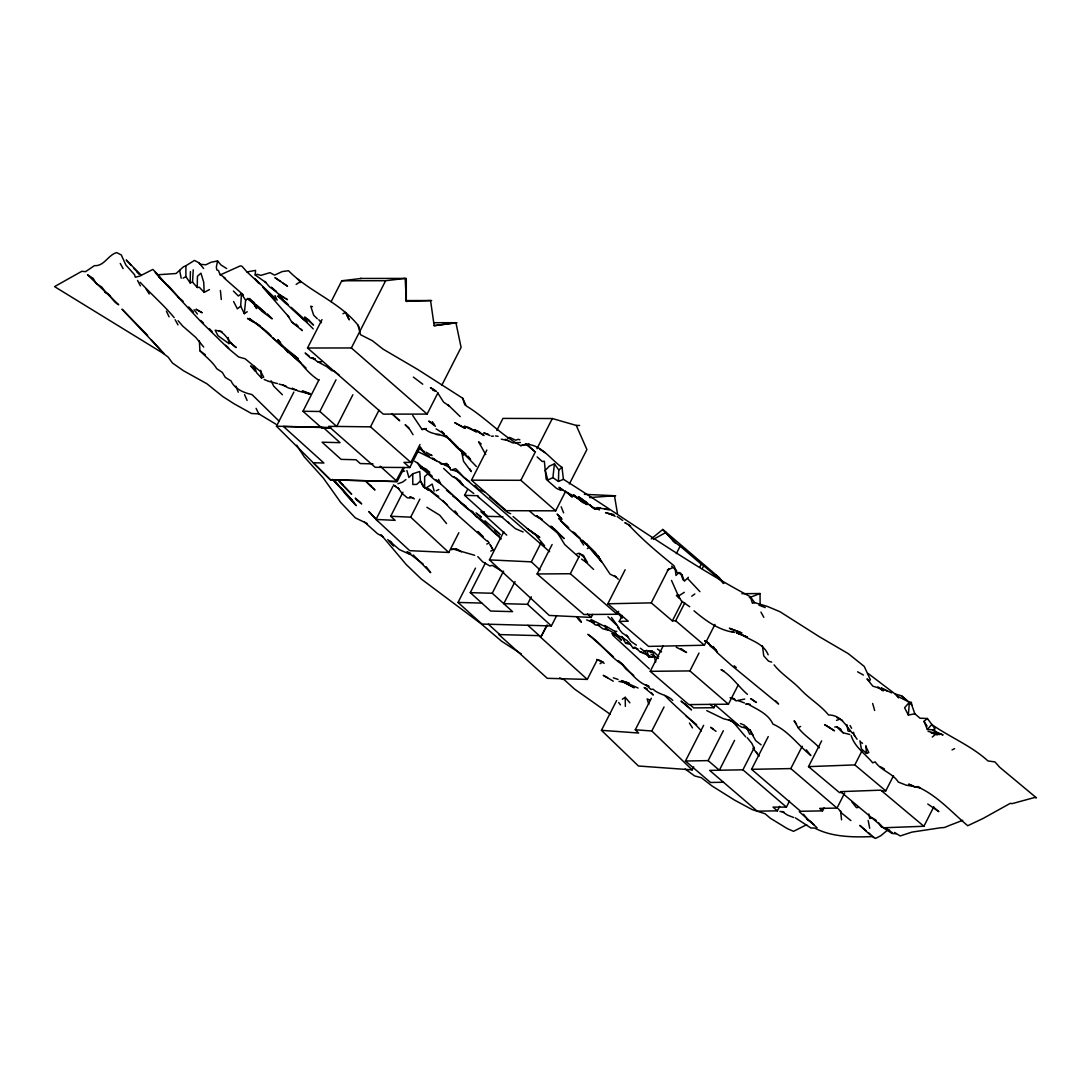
<?xml version="1.0" encoding="UTF-8"?>
<svg xmlns="http://www.w3.org/2000/svg" width="1091" height="1091" viewBox="0 0 1091 1091"><rect width="100%" height="100%" fill="white"/><g stroke="black" fill="none" stroke-linecap="round" stroke-linejoin="round"><path stroke-width="1.5" d="M193.243 269.804L192.521 282.078L190.148 282.91L185.879 276.609L185.906 265.74L194.457 260.422L199.053 262.849L203.635 268.522M204.181 292.361L199.312 287.247L197.239 287.506L197.43 276.268L200.962 273.173L203.744 282.351L204.181 292.361L209.499 289.565M190.148 282.91L190.407 271.55M558.442 481.445L558.769 469.962L554.405 463.852L549.359 466.116L545.227 470.398L546.209 479.317L547.791 480.013L552.905 477.64L558.442 481.445L563.42 479.304C625.634 518.498 685.421 562.151 750.281 596.668L754.713 602.641L767.682 606.541L779.983 611.737L819.518 636.83L848.307 653.673L864.236 666.424L870.413 679.816M247.262 311.74L244.329 313.676L240.675 306.162L241.479 293.738L238.37 296.016L233.419 291.052M927.405 718.492L923.982 721.369L927.336 729.456L932.682 729.824L935.11 728.87L927.405 718.492L920.054 718.233L914.844 713.787L908.367 715.055L909.376 702.222L897.484 696.222M286.115 298.457L287.424 299.698L280.128 295.552L271.359 287.219L276.514 291.788L269.559 286.933L264.895 281.437L266.177 282.719L255.185 274.973L255.567 270.391L246.989 271.932L242.052 266.34L240.361 265.849L220.137 274.973L218.5 270.541L216.836 269.982L216.345 267.118L217.545 260.94L211.027 262.29L205.858 264.772L200.253 264.322L199.053 262.849M244.329 313.676L245.639 300.23L241.479 293.738M552.905 477.64L554.405 463.852M437.927 392.869L427.113 414.089L383.282 414.13L307.526 348.002L321.995 319.608M331.132 301.675L341.783 280.755L361.339 278.45L406.288 278.41L406.288 301.348L407.407 301.348M403.97 468.189L397.165 481.554L330.396 479.835L276.473 426.213L293.874 392.064M421.862 449.342L420.349 446.874L409.793 467.548L375.195 467.303L330.805 428.204L321.927 428.095L302.971 411.28L319.118 379.586M307.526 348.002L351.37 347.961L385.628 280.728L405.17 278.41L406.288 301.348L431.654 300.543M302.971 411.28L319.868 411.484L336.014 379.791M352.87 394.751L336.724 426.445L319.868 411.484M330.805 428.204L328.691 426.336L370.504 426.854L379 410.202M441.787 385.287L461.098 347.388L455.915 322.704L434 322.718M458.834 532.722L448.769 552.469L409.684 550.669L376.013 519.452L392.815 486.491M409.793 467.548L403.915 462.379L410.871 462.42L419.994 444.514M376.013 519.452L395.119 520.339L390.701 516.248L402.947 492.205M390.701 516.248L410.68 517.161L419.871 499.132M565.574 491.4L555.687 510.833L506.306 510.697L471.489 480.176L486.845 450.038M496.828 430.454L502.965 418.399L552.332 418.535L576.266 425.435L579.607 425.449M502.937 516.766L487.786 516.343L464.589 495.341L467.562 489.504M556.71 615.488L551.378 625.934L481.936 624.052L458.015 602.437L475.499 568.125M471.489 480.176L520.857 480.299L535.449 451.674M536.977 448.66L552.332 418.535M470.289 592.645L492.246 593.245L512.593 611.642L490.636 611.042L470.289 592.645L485.413 562.956M592.699 614.424L591.172 617.411L549.278 615.447L489.436 559.888L503.797 531.712M492.246 593.245L503.524 571.125M515.061 581.544L503.783 603.664L527.471 604.319L551.378 625.934M569.393 483.927L586.903 449.56L576.266 425.435M489.436 559.888L531.331 561.851L541.15 542.582M618.611 611.328L617.111 614.274L583.917 614.519L537.113 573.975L552.114 544.532M527.471 604.319L531.29 596.804M537.113 573.975L570.32 573.73L579.348 556.015M546.864 625.198L540.7 637.294L547.3 625.211M622.265 615.488L619.252 621.406L628.252 621.215L607.823 603.787L625.17 569.734M587.299 679.407L538.872 635.644L498.86 634.567L547.273 678.316L587.299 679.407L597.309 659.769M607.823 603.787L651.245 602.873L668.742 568.547M676.338 553.628L680.143 546.155L672.492 540.522M693.699 766.878L692.171 769.878L638.453 766.005L601.441 730.329L616.62 700.558M651.245 602.873L672.356 620.874L682.243 601.468M699.726 567.156L701.254 564.17L680.143 546.155M672.356 620.874L675.67 620.806L684.766 602.955M702.195 568.725L703.709 565.752L701.254 564.17M738.293 684.834L728.42 704.2L688.776 704.595L650.25 671.32L663.151 645.981M601.441 730.329L638.644 733.029L635.289 729.784L651.354 698.254M635.289 729.784L651.804 730.984L664.037 706.968M650.25 671.32L689.894 670.924L699.017 653.045M619.252 621.406L648.559 646.404L704.363 645.231L714.973 624.42M723.469 782.247L710.514 782.479L685.448 761.013L703.627 725.324M689.867 704.581L693.726 707.923L713.896 707.718L715.437 704.704M685.448 761.013L708.127 760.618L723.36 730.725M734.584 740.339L719.351 770.232L708.127 760.618M779.656 806.372L777.378 810.845L757.263 811.186L709.641 770.396L742.93 769.823L754.358 747.403M824.06 807.885L822.532 810.872L800.63 811.281L751.563 769.319L768.241 736.589M751.563 769.319L790.811 768.582L802.185 746.271M777.378 810.845L773.028 807.122L786.42 807.095L789.502 801.053M933.773 806.876L923.886 826.269L883.642 827.769L841.611 792.53L839.484 792.598L808.513 766.632L821.659 740.844M808.513 766.632L854.826 764.914L861.781 751.263M822.532 810.872L819.655 808.404L837.002 808.076L844.652 793.048M841.611 792.53L840.561 791.643L880.819 790.157L881.855 791.03L885.783 790.88L893.515 775.715M396.197 480.681L403.247 467.534M927.336 729.456L931.796 724.533C950.329 737.448 971.195 745.671 987.982 760.945L994.965 761.927L999.724 767.273L1036.45 797.862L1034.704 797.48L1012.093 803.644L1010.307 803.331L983.127 818.441L967.744 825.723C951.257 811.854 936.91 795.148 916.863 786.516L920.013 787.566M678.997 572.42L675.984 575.462L675.288 569.584M688.366 577.303L684.439 581.189L682.066 574.998M412.725 473.794L412.793 484.513L416.748 484.39L420.444 480.967L424.59 487.513L428.722 490.241L423.117 486.559L420.444 480.967L419.749 471.489L412.725 473.794L408.893 477.503L406.902 470.562M275.955 424.208L258.799 413.857L251.503 413.503L234.047 403.752L222.782 396.538L206.881 383.746L183.574 370.79L172.542 363.098L168.137 357.084L162.709 353.048L54.55 286.619L81.839 271.277L85.521 271.686L94.44 265.645C104.191 266.436 108.132 254.899 116.669 252.594L121.306 254.967L125.888 265.045L134.575 274.755L135.27 277.223L139.703 276.146L152.863 269.422L157.936 274.755L176.101 273.514L183.383 266.859L185.906 265.74M932.26 737.066L935.683 734.188L930.978 732.552L937.224 734.966M245.639 300.23L247.889 298.361M651.259 538.845L662.796 529.462L675.861 543.4L662.81 529.462L719.255 577.616L723.783 583.48M240.675 306.162L237.374 308.835L233.61 301.539M558.769 469.962L562.015 467.398C549.782 458.929 537.781 439.687 520.775 445.646C500.851 434.941 485.495 417.553 466.266 405.947L462.707 398.242L417.608 369.399L383.077 349.147L372.413 340.733L360.535 334.719L357.957 325.104C338.946 301.552 309.271 291.829 288.501 270.718L282.228 271.564L274.564 275.137L269.982 272.655L260.804 275.382L257.449 274.346L255.185 274.973M405.907 479.563L402.688 482.045L397.915 483.777M684.289 592.318L678.466 596.095L671.51 580.412M691.735 596.204L694.831 593.954M587.353 548.582L589.372 547.177M600.064 663.71L603.078 661.61M296.166 284.41L299.125 282.419L301.075 282.392L297.379 278.805M622.306 699.208L625.211 697.326L629.889 702.822M183.152 278.15L185.879 276.609M653.373 539.363L666.165 532.326M624.188 639.667L621.652 636.503L625.688 643.267L628.389 641.781L632.821 647.74L637.812 648.79M439.673 462.216L440.778 463.866L442.537 464.22L446.833 463.443L450.897 470.126L455.561 468.625L458.329 471.312M672.438 567.756L667.351 570.088M342.956 313.731L345.574 312.421L349.256 319.868L346.529 314.385M806.672 824.687L793.552 831.328L787.416 828.683L770.328 818.236L765.118 813.763L752.272 809.645L734.679 800.167L712.014 785.97L701.295 777.678L694.694 775.946L685.148 769.019M952.034 749.912L954.639 748.631M436.277 490.718L438.814 489.545M796.566 724.042L794.125 720.715L798.08 727.615L800.617 726.456M962.712 820.309L948.147 825.955A77.884 18.329 -57.7 0 1 941.451 827.646L911.912 832.106L900.211 835.965L894.552 832.433M490.691 551.078L493.159 550.055L490.05 544.423M412.725 415.48L422.135 429.554L424.59 428.558C431.818 435.991 443.546 432.895 450.597 440.178M486.804 544.027L489.273 543.018L487.595 540.891M749.34 597.677L760.045 593.531L760.113 605.137M640.362 648.218L644.372 651.204L646.772 650.318L648.831 657.123L655.023 656.714M859.913 740.762L861.345 748.781L866.459 753.417L868.831 752.572L866.131 747.021M836.511 720.36L838.884 719.528M744.744 699.045L736.03 700.858L731.911 697.94M507.41 438.105L509.702 437.436L515.743 440.232L518.184 439.278L519.834 439.837M754.713 602.641L752.435 603.296L750.281 596.668M254.339 366.249L256.59 372.713L261.431 377.881L263.708 377.227L260.913 371.867L245.148 358.789L238.602 356.962L228.101 348.234L200.771 321.49L158.781 276.323L162.682 280.387M652.391 650.768L648.272 651.191L653.1 652.568L655.746 662.046M422.135 429.554L426.376 428.558M600.364 507.806L594.759 509.033L589.426 504.819L594.759 509.033L597.445 507.588L609.269 509.906M632.821 647.74L635.003 647.263L640.158 651.845L652.391 657.164M520.775 445.646L529.149 443.887M402.538 471.489L404.706 471.053M221.937 331.609L215.186 330.178L217.941 335.646L228.851 343.556L231.019 343.133L236.242 347.552C229.042 343.229 226.71 334.091 218.827 330.668M576.948 553.737L579.076 553.396L583.549 555.469L585.758 561.96L593.572 569.42M834.738 727.042L836.838 726.729L841.011 729.388M858.576 807.367L856.462 807.695L851.894 801.98M457.02 322.704L434.177 325.691L430.536 300.543L406.929 300.571M434.177 325.691L455.915 322.704M454.401 549.168L451.224 549.523L453.365 549.128L474.68 555.292M589.604 497.591L614.492 495.737L617.479 513.738M491.455 436.25L493.473 436.127M436.468 434.586L439.537 434.423M741.88 593.709L760.045 593.531M360.235 278.45L361.339 278.45M341.783 280.755L385.628 280.728M604.823 625.511L614.86 631.348L616.81 631.348M520.434 442.51L512.756 442.905L505.188 439.278M315.217 359.034L312.217 357.698L317.617 361.748L321.75 361.789M276.473 426.213L330.641 427.536M372.931 463.88L360.235 463.552L356.048 459.761L341.088 459.366L322.09 442.21L340.051 442.673L323.277 427.522L283.428 426.472L323.904 463.02L313.212 462.734L330.396 479.781L397.165 481.554L380.186 466.225M458.015 602.437L481.827 603.078M464.589 495.341L478.049 495.723M484.295 511.829L480.913 511.734L506.756 535.122M584.326 494.305L615.665 495.791M750.131 704.281L745.753 704.063L747.771 703.954C756.977 709.382 768.214 713.664 772.933 724.097C788.411 730.793 798.148 745.221 810.858 755.545L806.304 749.817M410.216 498.041L407.338 497.823L402.088 493.459L397.656 487.5L398.911 488.863L393.36 485.072L396.224 486.681M889.56 830.142L887.679 829.992L880.887 835.679L875.609 838.406L872.65 836.565C853.476 837.37 832.024 837.206 814.677 828.069L810.831 827.974L795.489 817.909M896.052 833.783L892.07 833.456L880.846 826.16L878.514 822.6M599.6 625.457L595.386 624.938L590.108 620.643L594.459 622.934L586.603 619.865M444.392 464.411L448.592 464.971M916.345 786.925L906.185 785.165L898.329 782.083C892.752 773.178 881.255 770.778 875.159 761.859L872.705 762.854C865.477 753.895 854.935 747.54 851.157 735.607M495.505 435.95L498.069 436.332M779.942 811.431L784.074 812.113M920.218 787.852L914.708 786.925L908.639 784.17L913.262 785.943M285.992 386.023L279.064 384.059M746.858 728.174L741.825 727.206L728.72 719.774M508.542 440.587L501.342 439.182M619.006 681.411L624.011 682.434L634.307 687.753L622.566 681.439M317.617 361.748L326.577 366.494L331.882 370.749L333.832 370.735L339.124 375.018M614.001 514.652L609.051 513.534L615.133 516.275M640.158 651.845L643.445 652.623M269.041 381.427L277.373 383.555M625.688 643.267L630.612 644.454M928.046 731.284L939.365 734.57L932.996 732.416M838.202 727.874L843.179 732.797L849.794 734.488M732.143 720.974L723.415 718.71L706.75 710.623M604.387 508.638L606.091 509.088M607.782 630.107L602.846 628.798L597.459 624.679M432.691 390.223L435.964 391.124M434 458.684L432.295 458.206L436.564 460.675M849.698 731.447L848.007 730.956L846.861 724.519M422.926 451.074L424.617 451.565M312.435 306.694L310.744 306.203L313.649 315.163L317.331 318.804M868.122 673.474L895.07 693.931L901.575 695.84L906.839 700.163L911.79 705.113L914.844 713.787M638.058 688.026L621.338 680.634L629.289 683.225M315.094 359.225L310.226 357.78L305.166 353.02L309.148 356.075M771.692 662.128L768.514 661.132L763.741 655.814L762.432 645.804M488.523 434.382L483.763 432.882L489.886 435.527M296.684 390.292L288.447 387.96L282.555 384.864M412.957 497.864L409.793 496.828L414.362 498.86M310.103 393.606L302.098 391.11L309.858 394.383M738.73 631.73L729.361 628.252L741.907 632.971L737.189 631.362C746.98 640.131 763.114 641.699 768.159 654.805M593.19 507.67L599.6 509.77L598.073 508.952M452.86 470.098L459.256 472.212L464.002 477.558L469.457 481.54M731.229 631.294L734.42 632.371C718.792 630.325 705.686 620.67 693.999 610.783M747.103 637.035L736.234 632.63L747.117 636.939M596.736 659.4L601.496 661.064M613.36 677.811L618.052 679.461M626.029 682.27L627.693 682.857M730.084 697.695L734.829 699.372L731.966 697.776M648.354 650.891L653.1 652.568M410.734 553.382L407.639 552.223L423.144 564.033M738.116 700.572L744.389 702.931M672.752 700.367C667.365 694.762 658.596 694.681 653.045 689.171L650.972 689.417L645.872 684.766L648.818 686.212M758.954 605.164L765.214 607.578M737.871 633.257L742.48 635.057M793.73 817.541L787.484 815.113L781.892 811.431M414.675 461.275L417.512 463.048L420.608 467.821L423.676 469.035M510.697 513.711L507.642 512.484L489.559 496.937M676.243 647.195L686.539 652.527L681.057 648.613M648.75 686.307C635.303 682.08 628.811 668.906 618.283 660.587M647.181 688.816L644.126 687.575L653.332 695.022L651.477 692.785M559.656 677.906L564.306 679.788L574.534 689.062L610.251 714.305M650.236 700.19L647.14 698.922L648.79 704.363M523.094 531.972L515.375 528.63L477.79 496.514L479.194 497.578M264.186 379.491L268.727 381.414M484.636 491.946L478.499 489.314L474.94 485.44M367.312 523.612L355.311 517.857L340.719 502.46L323.291 477.981L304.198 456.802L296.67 445.155M740.434 723.524L744.976 725.46M561.047 490.391L556.519 488.413L547.246 480.231M303.666 391.233L309.789 393.906L298.252 391.042L292.238 388.164M478.594 431.531L474.094 429.54L484.036 435.541L478.594 431.531L480.013 432.568M938.505 732.907L943.074 734.939L938.301 733.466L932.682 729.824L936.992 732.225M891.702 692.894L881.214 687.971L887.106 691.08M723.988 671.06L721.028 669.642C731.734 675.765 738.28 686.498 747.444 694.353M419.871 466.062L425.872 468.953L429.745 472.212M459.993 550.778L455.561 548.637L461.411 551.841M284.615 297.734L278.846 294.229C288.051 307.648 302.098 316.99 313.199 328.896M616.06 577.071L610.074 574.152L598.209 556.369M573.716 494.659L582.853 502.446L587.272 504.628L573.348 495.573L579.226 498.723L564.511 491.209L559.028 487.322L563.092 490.173M416.885 451.088L450.215 467.712M682.38 574.998L676.42 572.011L674.061 565.793C658.118 552.742 642.149 539.622 628.225 524.335M611.778 633.571L617.724 636.571L621.406 640.185L616.538 635.085M836.688 717.414L842.593 720.483M426.881 507.301L439.741 515.225L446.546 523.557M434.75 389.992L430.386 387.7L436.018 391.328M607.605 677.634L603.241 675.343L613.278 681.179M271.127 336.014C265.018 328.609 256.276 324.777 249.362 318.449L258.867 325.323M419.762 449.028L422.667 450.556M628.43 684.589L629.971 685.407M607.292 627.707L590.995 619.511M927.786 804.026L938.846 811.663L933.637 807.245M598.345 660.069L604.169 663.301M857.594 671.811L863.431 675.043M383.255 536.949L377.459 533.663L364.503 522.098M880.219 766.591L884.501 769.046M605.219 628.061L627.38 640.717M651.013 654.218L658.405 658.446M626.37 523.544L624.87 522.671L630.639 526.012M426.213 452.26L431.995 455.588L430.522 454.647M438.705 496.337C433.359 494.278 430.672 487.977 424.59 487.513L424.644 476.549L427.999 473.794L429.404 474.858M704.772 640.894L709 643.431L704.759 640.758M499.337 535.967C490.2 531.153 485.89 520.257 475.84 516.37L472.758 511.57C464.302 508.351 460.007 500.578 452.683 496.105M503.619 572.284L492.218 565.329L489.927 566.011L482.645 561.81L477.803 556.655M587.722 634.321C600.909 642.585 609.296 656.482 622.606 664.705L621.325 663.41L625.92 669.056L633.721 675.452M226.669 268.563L221.009 264.99L217.545 260.94M256.753 305.166L264.472 312.026M743.994 726.77L749.64 730.356M582.717 499.501L578.544 496.841L593.477 507.724M434.354 424.672L428.708 421.085L435.445 426.376M521.375 654.014L501.696 641.29L480.831 623.561L421.303 579.035L406.247 564.565L381.086 534.74M429.431 456.174L423.799 452.574L421.385 449.656M713.391 729.102L710.609 727.315L716.037 731.352M436.114 428.886L441.732 432.513L458.097 447.624M539.513 449.056L545.132 452.697M876.346 820.487L872.145 817.718L869.786 818.523L868.777 813.995M420.608 467.821C427.863 472.389 432.554 479.726 440.559 483.531L438.514 479.413M477.176 514.366L481.295 517.107L476.017 512.811M627.734 636.653L622.156 632.916L617.561 627.257M280.414 297.87L277.632 296.002L286.756 304.239M460.688 502.692L466.252 506.456M283.251 283.305L287.465 286.183L274.932 277.619L280.482 281.41M613.469 656.809L589.195 635.248M581.612 559.11L585.758 561.96M535.313 534.726L527.362 528.644L539.8 537.386L528.74 529.762L513.07 516.52M260.381 326.168L256.33 323.277L300.98 363.248L286.878 350.716M636.408 645.149L630.871 641.331L626.575 635.098M689.717 606.773L681.48 601.032L677.32 594.54L679.638 598.113M657.45 649.077L661.582 651.968M254.694 368.785L250.616 365.935L255.321 371.363M746.012 727.261L750.076 730.124L752.94 735.334L749.858 729.661M261.649 310.239L265.713 313.131L255.199 304.416L260.299 309.067M106.263 292.865L101.749 287.056L96.131 283.401L93.171 278.369L87.512 274.809L118.714 304.784C112.741 301.948 110.941 294.802 104.845 291.829L110.314 295.77M617.247 516.561L622.716 520.489M877.887 686.853L883.342 690.821L879.141 688.189L872.745 686.089L866.99 678.902L869.718 680.893M812.154 822.791L806.713 818.809L814.131 824.782M318.654 380.2C309.653 374.145 302.766 366.344 296.725 357.534C290.411 351.52 282.46 347.238 277.864 339.696L280.578 342.506M494.905 530.581L500.36 534.563M248.284 299.493L253.726 303.475L256.658 308.576L252.744 301.566L255.539 306.926L254.053 302.521M413.38 377.091L422.749 384.209M584.053 500.496L586.74 502.474M578.871 557.16L564.729 544.559L556.533 531.29L557.76 532.722L551.391 526.735L555.21 530.076M886.738 828.642L892.165 832.678M199.367 340.897L199.898 350.716L205.313 354.752M579.076 553.396L584.476 557.46L587.476 562.424M274.905 300.12L262.958 287.206L288.788 316.881L287.629 315.34L291.733 321.954L302.275 330.6L301.061 329.155M291.733 321.954L297.12 326.059M292.729 354.507L298.116 358.612L296.725 357.534M459.434 448.646L465.993 454.02M745.303 727.397L749.34 730.493M220.15 274.332L225.51 278.478M761.109 744.839L755.749 740.68L751.781 733.807L749.667 734.12L746.053 726.551L747.84 728.461M696.672 724.738L686.13 716.078M861.099 742.235L862.49 743.326M499.064 533.281L484.963 520.762M243.429 294.952L224.105 278.014M477.981 531.522L483.245 536.649M481.24 443.928L478.567 441.814L485.686 454.483M199.898 350.716C205.599 356.716 212.472 361.626 216.741 368.69L222.319 372.399L225.305 377.404L231.006 380.868C234.62 388.955 243.784 392.815 251.994 394.56L279.282 421.344M819.382 747.853C812.781 740.557 804.108 735.539 798.08 727.615M866.295 830.865L859.817 825.41L870.018 834.71M577.562 498.164L582.853 502.446M447.405 504.806L426.376 487.813L432.186 484.063L434.163 491.045M709.586 645.49L714.864 649.813M473.78 493.527L461.602 484.268L457.047 478.526L452.479 476.658L443.655 468.462M446.533 490.295L451.797 494.618M707.35 642.858L711.237 646.063L707.173 642.299M406.929 551.828L410.093 554.433L399.511 549.687L389.105 540.768L393.606 546.005L390.469 541.313M561.183 520.407L558.592 518.252L568.288 528.562L587.558 545.623L599.518 558.51L595.181 552.346L586.522 543.836M454.292 476.917L463.034 485.263L459.611 480.245M854.826 764.914L885.783 790.88M881.855 791.03L923.886 826.269M507.52 521.743L508.883 522.889M147.653 335.401L122.001 309.176L164.291 353.784M409.016 427.958L405.143 424.699L410.025 429.772L413.039 434.709M836.838 726.729L843.179 732.797M307.321 321.94L291.27 307.376M817.091 827.783L799.294 811.663M391.71 413.803L399.674 420.758L394.628 415.985M675.67 620.806L704.363 645.231M703.709 565.752L723.66 582.771M567.102 492.573L572.311 497.005L565.302 491.114M568.738 527.962L560.897 520.748L568.479 527.785M580.03 538.081L572.802 531.726M622.279 618.065L616.77 612.187M790.811 768.582L837.002 808.076M742.93 769.823L786.42 807.095M356.525 499.446L361.707 503.919L355.23 498.151L360.357 502.746M689.894 670.924L728.42 704.2M710.036 704.391L713.896 707.718M456.27 470.739L549.619 551.691M570.32 573.73L617.111 614.274M554.242 528.78L564.183 538.599L536.786 515.825L542.322 519.63L534.904 515.688L529.721 511.188M351.37 347.961L427.113 414.089M520.857 480.299L555.687 510.833M370.504 426.854L410.871 462.42M734.216 665.783L736.275 667.61M255.335 279.296L277.155 300.134L275.014 295.538M850.898 820.596L841.707 813.122L838.365 808.813M537.14 456.938L542.282 461.507L544.368 461.248L545.227 470.398L547.791 480.013M246.989 271.932L259.563 283.633L254.708 278.491L258.09 282.705M616.688 625.17L607.96 616.77M248.871 298.961L262.713 311.985L272.218 318.845L267.295 313.813M180.029 298.539L183.124 301.28M281.778 346.052L272.982 337.815M460.197 416.612L447.801 404.57L449.069 405.907L443.546 402.088L437.409 392.419M565.915 525.589L567.252 526.789M141.366 275.409L126.215 259.972L131.097 265.058L129.829 263.736M852.603 733.397C845.73 725.597 840.847 714.878 828.519 714.973C820.541 705.1 809.331 698.785 800.576 689.43C792.202 680.566 781.524 674.293 774.092 664.855M527.839 625.293L541.136 637.308M488.345 624.216L499.828 634.594M417.198 462.57L422.217 467.139M424.726 469.416L432.241 476.262M436.005 479.685L501.205 538.968M612.651 635.071L649.363 668.892M387.755 539.581L391.846 543.318M339.383 482.031L351.684 494.278L338.401 480.135L343.147 485.495L341.919 484.09M676.352 595.55L679.407 598.373M476.412 466.525L449.547 438.882M531.331 561.851L540.045 569.952M587.435 613.947L591.172 617.411M410.68 517.161L448.769 552.469M671.62 566.147L676.693 570.866M254.735 303.271L249.689 298.498M371.213 486.504L374.949 490.009L366.194 481.69L371.213 486.504L369.904 485.25M133.811 268.372L139.553 274.264M441.446 431.313L444.473 434.15L441.746 431.395M868.954 832.992L874 837.738M585.144 542.691L601.455 561.742L598.113 556.315M301.989 364.189L306.026 368.008M177.983 296.697L179.292 297.938L168 285.351M225.755 345.206L228.769 348.084M651.804 730.984L692.171 769.878M200.744 320.44L203.526 323.127M285.201 301.689L288.188 304.607M193.434 311.971L188.743 306.953M136.839 271.686L139.607 274.387M653.795 651.818L658.787 656.7M901.575 695.84L905.244 699.467M296.111 324.204L298.088 326.182M582.499 540.25L587.463 545.186M614.56 575.571L618.229 579.239M345.642 494.032L354.207 502.76L333.451 479.808M486.75 540.931L449.615 507.929L442.932 500.483M349.311 497.673L350.593 498.996M156.422 273.909L168.478 286.619L155.236 272.423M737.939 724.615L714.673 704.554M285.474 302.903L281.86 299.152L280.21 295.075M574.33 532.558L576.28 534.59M550.9 526.094L552.701 527.976M332.4 479.344L352.052 499.951L340.406 487.609M140.166 282.283C151.349 294.365 163.759 304.989 174.165 317.631M158.781 276.323L160.05 277.659M577.753 618.133L581.326 621.952L576.525 616.729L581.326 621.952M344.388 492.682L356.293 505.665L346.87 494.837M209.499 328.786L212.172 331.664M775.674 700.886L778.565 704.022L731.365 665.265L717.278 652.718L713.023 646.377L716.201 651M413.244 555.005L430.7 572.666L426.226 566.761M732.907 721.792L745.698 736.861M536.513 536.213L544.627 545.8M446.26 435.636L456.406 447.105L470.576 459.488L468.094 456.229M341.524 488.618L346.011 493.8M160.622 350.129L151.063 339.56M203.703 347.047L195.671 337.31L182.811 326.168L178.106 320.727M578.162 618.474L580.071 620.602M895.07 693.931L898.575 697.899M318.804 319.731L321.436 322.704M715.901 574.752L723.442 583.371M192.521 282.078L197.239 287.506M335.169 481.445L337.774 484.445M611.492 617.492L619.102 628.075M333.805 480.026L337.569 484.377M478.049 531.603L481.799 535.967L480.585 534.549M282.405 394.765L273.759 386.214L271.004 380.759M648.831 657.123L644.372 651.204M803.508 814.241L808.117 819.859M687.903 578.83L699.904 591.636M752.94 748.167L759.091 756.199M747.226 737.68L751.822 743.339L754.495 748.931M664.801 695.431C676.447 707.8 690.044 718.151 701.458 730.984M618.665 702.536L620.465 704.854M194.075 309.735L197.416 314.031M455.015 510.874L457.511 514.12M284.628 348.111L287.929 352.475M853.912 734.638L857.09 739.262M756.431 752.163L757.549 753.799M580.494 540.359L583.658 545.009M432.309 421.671L434.654 425.19M923.982 721.369L927.091 726.129M689.43 723.047L692.485 727.888M146.18 289.088L149.222 293.984M586.903 544.218L588.54 546.891M715.832 649.5L717.332 651.982M490.214 544.982L493.159 550.055M850.039 725.529L851.621 728.283M175.119 319.704L177.997 324.9M614.86 631.348L617.724 636.571M120.255 263.422L123.119 268.659M760.945 612.106L763.809 617.342M357.957 325.104L359.362 327.764M908.367 715.055L904.603 707.773L909.376 702.222L911.326 702.209L911.79 705.113M137.575 280.469L140.344 285.883M597.963 555.51L599.327 558.265M598.809 557.228L600.282 560.215M256.085 408.334L258.799 413.857M166.432 311.221L169.091 316.867M880.287 824.428L881.61 827.251M470.057 469.048L471.23 471.639L463.525 461.248L461.425 450.719L463.293 455.192M244.548 394.615L247.098 400.465M561.169 506.783L563.611 512.838M235.861 386.159L238.288 392.228M680.511 572.83L683.102 579.989M853.448 732.266L854.744 736.22M462.707 398.242L464.821 404.938M872.677 703.477L874.641 710.473M179.633 270.404L181.188 278.178M868.163 820.473L869.718 828.26M562.015 467.398L563.42 479.304M840.588 810.872L841.543 819.832M220.396 290.492L221.309 299.534M228.264 337.474L228.851 343.556M260.722 370.231L261.431 377.881M865.872 745.535L866.459 753.417M625.211 697.326L625.361 706.354M612.065 514.625L605.614 512.634L612.065 514.625M469.198 427.658L464.398 426.24L476.467 431.9L469.198 427.658M464.998 428.272L454.838 422.694L464.998 428.272M202.012 312.64L196.23 309.339L202.012 312.64M251.721 320.849L247.452 318.381L253.18 321.818L251.721 320.849M828.846 727.138L824.591 724.642L834.465 730.793L828.846 727.138M756.308 702.454L750.785 698.649L756.308 702.454M308.644 319.949L304.594 317.058L313.512 325.05L308.644 319.949M685.107 704.036L681.057 701.118L691.53 709.927L685.107 704.036M529.394 446.614L525.398 443.601L534.495 451.265L529.394 446.614M305.862 320.972L300.516 316.785L305.862 320.972M377.309 520.53L368.867 511.584L377.309 520.53M560.733 517.884L557.146 514.066L561.96 519.302L560.733 517.884"/></g></svg>
